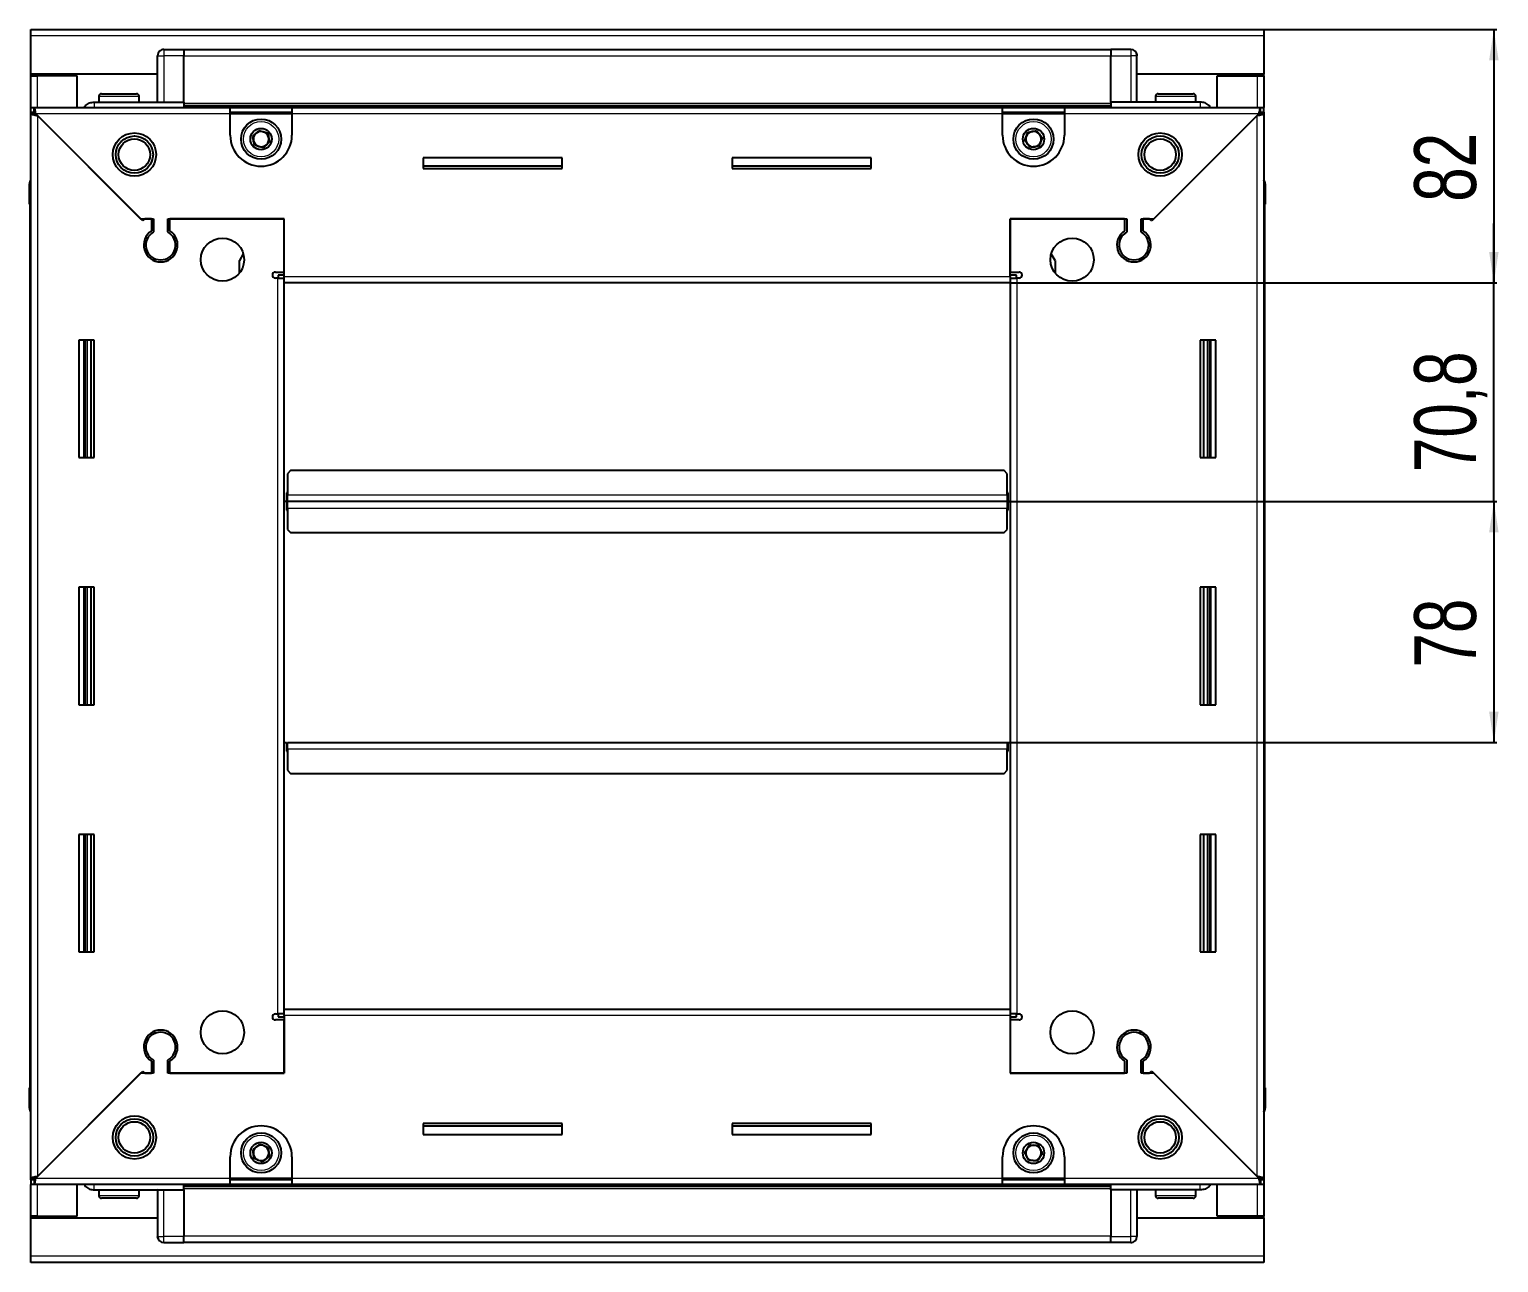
# Model space of a CAD drawing. Header units: millimetres. Extents: x 1021 to 3234, y -189 to 1494.
# Drawn here: x 2758.4 to 3233.9, y 943.2 to 1342.2 of the extents above; entities that cross this region are included whole.
import ezdxf

# ---------------------------------------------------------------- set-up
doc = ezdxf.new("R2010")
doc.units = ezdxf.units.MM
doc.layers.add('FORMAT', color=7, linetype='Continuous')
doc.styles.add('SLDTEXTSTYLE0', font='TXT', dxfattribs={"width": 0.75})
doc.dimstyles.new('SLDDIMSTYLE0', dxfattribs={"dimtxt": 20, "dimasz": 10, "dimexe": 0, "dimexo": 0.0625, "dimgap": 5, "dimtad": 2, "dimdec": 1, "dimrnd": 1e-09, "dimzin": 12, "dimdsep": 46, "dimtxsty": 'SLDTEXTSTYLE0', "dimsah": 1, "dimcen": 0.09, "dimadec": 0, "dimazin": 3, "dimtfac": 1, "dimtofl": 0, "dimtmove": 0, "dimatfit": 3, "dimfxl": 0, "dimfrac": 2, "dimtolj": 1, "dimtzin": 12, "dimarcsym": 0})
doc.dimstyles.new('SLDDIMSTYLE1', dxfattribs={"dimtxt": 20, "dimasz": 10, "dimexe": 0, "dimexo": 0.0625, "dimgap": 5, "dimtad": 2, "dimdec": 1, "dimrnd": 1e-09, "dimzin": 12, "dimdsep": 46, "dimtxsty": 'SLDTEXTSTYLE0', "dimsah": 1, "dimcen": 0.09, "dimadec": 0, "dimazin": 3, "dimtfac": 1, "dimtmove": 0, "dimatfit": 0, "dimfxl": 0, "dimfrac": 2, "dimtolj": 1, "dimtzin": 12, "dimarcsym": 0})

# ---------------------------------------------------------------- blocks, each defined once
blk = doc.blocks.new('_D_5')
at = {"layer": 'FORMAT'}
for p, q in [((3157.87, 1342.16), (3233.37, 1342.16)), ((3232.37, 1342.16), (3232.37, 1260.16)), ((3075.87, 1260.16), (3233.37, 1260.16))]:
    blk.add_line(p, q, dxfattribs=at)
for points in [[(3232.37, 1342.16), (3230.83, 1332.16), (3233.9, 1332.16)], [(3232.37, 1260.16), (3233.9, 1270.16), (3230.83, 1270.16)]]:
    blk.add_solid(points, dxfattribs=at)
at = {"layer": 'FORMAT', "insert": (3206.58, 1286.39), "char_height": 20, "attachment_point": 1, "rotation": 90, "style": 'SLDTEXTSTYLE0'}
blk.add_mtext('82', dxfattribs=at)
blk = doc.blocks.new('_D_6')
at = {"layer": 'FORMAT'}
for p, q in [((3232.37, 1260.16), (3232.37, 1279.39)), ((3075.87, 1260.16), (3233.37, 1260.16)), ((3232.37, 1189.41), (3232.37, 1260.16)), ((3074.87, 1189.41), (3233.37, 1189.41)), ((3232.37, 1189.41), (3232.37, 1170.18))]:
    blk.add_line(p, q, dxfattribs=at)
for points in [[(3232.37, 1260.16), (3233.9, 1270.16), (3230.83, 1270.16)], [(3232.37, 1189.41), (3230.83, 1179.41), (3233.9, 1179.41)]]:
    blk.add_solid(points, dxfattribs=at)
at = {"layer": 'FORMAT', "insert": (3206.58, 1198.93), "char_height": 20, "attachment_point": 1, "rotation": 90, "style": 'SLDTEXTSTYLE0'}
blk.add_mtext('70,8', dxfattribs=at)
blk = doc.blocks.new('_D_7')
at = {"layer": 'FORMAT'}
for p, q in [((3074.87, 1189.41), (3233.37, 1189.41)), ((3232.37, 1189.41), (3232.37, 1111.46)), ((3074.87, 1111.46), (3233.37, 1111.46))]:
    blk.add_line(p, q, dxfattribs=at)
for points in [[(3232.37, 1189.41), (3230.83, 1179.41), (3233.9, 1179.41)], [(3232.37, 1111.46), (3233.9, 1121.46), (3230.83, 1121.46)]]:
    blk.add_solid(points, dxfattribs=at)
at = {"layer": 'FORMAT', "insert": (3206.58, 1135.66), "char_height": 20, "attachment_point": 1, "rotation": 90, "style": 'SLDTEXTSTYLE0'}
blk.add_mtext('78', dxfattribs=at)

msp = doc.modelspace()

# ---------------------------------------------------------------- linework, layer by layer
at = {"color": 7, "linetype": 'Continuous', "lineweight": 25}
for p, q in [((2758.86, 1342.16), (3157.86, 1342.16)), ((2758.86, 1340.06), (2758.86, 1342.16)), ((3157.86, 1342.16), (3157.86, 1340.06)), ((2758.86, 1327.66), (2758.86, 1340.06)), ((3157.86, 1340.06), (3157.86, 1327.66)), ((2799.86, 1318.66), (2799.86, 1333.66)), ((2800.54, 1335.16), (2800.54, 1335.16)), ((2801.86, 1335.66), (2808.36, 1335.66)), ((2801.86, 1335.66), (2808.36, 1335.66)), ((2808.36, 1335.66), (2808.36, 1335.66)), ((2808.36, 1335.66), (2808.36, 1335.66)), ((2808.36, 1335.66), (2808.36, 1333.66)), ((3108.36, 1335.51), (2808.36, 1335.51)), ((2808.36, 1318.66), (2808.36, 1333.66)), ((3108.36, 1335.66), (3108.36, 1335.66)), ((3114.86, 1335.66), (3108.36, 1335.66)), ((3114.86, 1335.66), (3108.36, 1335.66)), ((3108.36, 1335.66), (3108.36, 1333.66)), ((3108.36, 1318.66), (3108.36, 1333.66)), ((3116.86, 1333.66), (3116.86, 1333.66)), ((3116.86, 1318.66), (3116.86, 1333.66)), ((2799.86, 1327.66), (2758.86, 1327.66)), ((2758.86, 1327.16), (2758.86, 1327.66)), ((2758.86, 1316.91), (2758.86, 1327.16)), ((2758.86, 1327.16), (2760.96, 1327.16)), ((2760.36, 1327.16), (2760.36, 1327.66)), ((2773.86, 1327.16), (2760.96, 1327.16)), ((2773.86, 1316.91), (2773.86, 1327.16)), ((3157.86, 1327.66), (3116.86, 1327.66)), ((3142.86, 1316.91), (3142.86, 1327.16)), ((3142.86, 1327.16), (3155.76, 1327.16)), ((3155.76, 1327.16), (3157.86, 1327.16)), ((3156.36, 1327.16), (3156.36, 1327.66)), ((3157.86, 1327.16), (3157.86, 1327.66)), ((3157.86, 1327.16), (3157.86, 1316.91)), ((2779.36, 1318.66), (2808.36, 1318.66)), ((2780.86, 1320.56), (2780.86, 1318.66)), ((2781.66, 1321.36), (2793.06, 1321.36)), ((2793.86, 1318.66), (2793.86, 1320.56)), ((2808.36, 1318.66), (2808.36, 1318.16)), ((2808.36, 1317.51), (3108.36, 1317.51)), ((3137.36, 1318.66), (3108.36, 1318.66)), ((3108.36, 1318.66), (3108.36, 1318.16)), ((3122.86, 1320.56), (3122.86, 1318.66)), ((3123.66, 1321.36), (3135.06, 1321.36)), ((3135.86, 1318.66), (3135.86, 1320.56)), ((2758.86, 1315.41), (2758.86, 1316.91)), ((2758.86, 1316.91), (2759.86, 1316.91)), ((2758.86, 1314.91), (2758.86, 1315.41)), ((2758.86, 1315.41), (2759.86, 1315.41)), ((2758.86, 970.41), (2758.86, 1314.91)), ((2760.36, 1314.91), (2758.86, 1314.91)), ((2759.86, 1316.91), (2823.36, 1316.91)), ((2759.86, 1315.41), (2759.86, 1316.91)), ((2760.46, 1314.81), (2794.36, 1280.91)), ((2795.06, 1280.21), (2760.96, 1314.31)), ((2823.36, 1314.81), (2823.36, 1316.91)), ((2823.36, 1316.91), (2843.36, 1316.91)), ((2823.36, 1315.41), (2843.36, 1315.41)), ((2823.36, 1307.91), (2823.36, 1314.81)), ((2843.36, 1316.91), (2843.36, 1314.81)), ((2843.36, 1316.91), (3073.36, 1316.91)), ((2843.36, 1314.81), (2843.36, 1307.91)), ((3073.36, 1314.81), (3073.36, 1316.91)), ((3073.36, 1316.91), (3093.36, 1316.91)), ((3073.36, 1315.41), (3093.36, 1315.41)), ((3073.36, 1307.91), (3073.36, 1314.81)), ((3093.36, 1316.91), (3093.36, 1314.81)), ((3093.36, 1316.91), (3156.86, 1316.91)), ((3093.36, 1314.81), (3093.36, 1307.91)), ((3155.76, 1314.31), (3121.66, 1280.21)), ((3122.36, 1280.91), (3156.26, 1314.81)), ((3156.36, 1314.91), (3157.86, 1314.91)), ((3156.86, 1315.41), (3156.86, 1316.91)), ((3156.86, 1316.91), (3157.86, 1316.91)), ((3156.86, 1315.41), (3157.86, 1315.41)), ((3157.86, 1315.41), (3157.86, 1316.91)), ((3157.86, 1315.41), (3157.86, 1314.91)), ((3157.86, 1314.91), (3157.86, 970.41)), ((2930.86, 1300.66), (2885.86, 1300.66)), ((2885.86, 1300.66), (2885.86, 1297.16)), ((2930.86, 1297.16), (2930.86, 1300.66)), ((3030.86, 1300.66), (2985.86, 1300.66)), ((2985.86, 1300.66), (2985.86, 1297.16)), ((3030.86, 1297.16), (3030.86, 1300.66)), ((2930.86, 1297.91), (2885.86, 1297.91)), ((2885.86, 1297.16), (2930.86, 1297.16)), ((3030.86, 1297.91), (2985.86, 1297.91)), ((2985.86, 1297.16), (3030.86, 1297.16)), ((3157.87, 1293.49), (3157.87, 1293.49)), ((2758.36, 1292.16), (2758.36, 1285.66)), ((2758.36, 1285.66), (2758.36, 1292.16)), ((3158.36, 1285.66), (3158.36, 1292.16)), ((3158.37, 1292.16), (3158.37, 1285.66)), ((2758.36, 1285.66), (2758.36, 1285.66)), ((2758.86, 1285.66), (2758.36, 1285.66)), ((2758.51, 1285.66), (2758.51, 999.66)), ((3157.87, 1285.66), (3158.36, 1285.66)), ((3158.21, 999.66), (3158.21, 1285.66)), ((3158.36, 1285.66), (3158.36, 1285.66)), ((3158.37, 1285.66), (3158.36, 1285.66)), ((2794.36, 1280.91), (2798.56, 1280.91)), ((2795.76, 1280.91), (2795.06, 1280.21)), ((2797.86, 1280.91), (2795.76, 1280.91)), ((2797.86, 1280.91), (2797.86, 1277.02)), ((2798.56, 1280.91), (2798.56, 1276.63)), ((2803.16, 1280.91), (2840.86, 1280.91)), ((2803.16, 1276.63), (2803.16, 1280.91)), ((2803.86, 1277.02), (2803.86, 1280.91)), ((2840.86, 1280.91), (2803.86, 1280.91)), ((2840.86, 1262.26), (2840.86, 1280.91)), ((2840.86, 1263.66), (2840.86, 1280.91)), ((3075.86, 1280.91), (3113.56, 1280.91)), ((3075.86, 1262.26), (3075.86, 1280.91)), ((3075.86, 1280.91), (3075.86, 1263.66)), ((3112.86, 1280.91), (3075.86, 1280.91)), ((3112.86, 1280.91), (3112.86, 1277.02)), ((3113.56, 1280.91), (3113.56, 1276.63)), ((3118.16, 1280.91), (3122.36, 1280.91)), ((3118.16, 1276.63), (3118.16, 1280.91)), ((3120.96, 1280.91), (3118.86, 1280.91)), ((3118.86, 1277.02), (3118.86, 1280.91)), ((3121.66, 1280.21), (3120.96, 1280.91)), ((2798.86, 1268.05), (2798.86, 1267.29)), ((2827.6, 1269.56), (2826.36, 1267.41)), ((2826.36, 1263.33), (2826.36, 1267.41)), ((3090.36, 1267.41), (3089.13, 1269.56)), ((3090.36, 1267.41), (3090.36, 1263.33)), ((3117.86, 1268.05), (3117.86, 1267.29)), ((2838.01, 1263.66), (2840.86, 1263.66)), ((2838.76, 1261.66), (2838.01, 1261.66)), ((2838.76, 1261.66), (2840.86, 1261.66)), ((2840.86, 1262.66), (2838.86, 1262.66)), ((2838.86, 1262.66), (2838.86, 1261.66)), ((2840.86, 1260.16), (2840.86, 1262.26)), ((3075.86, 1263.66), (3078.71, 1263.66)), ((3077.86, 1262.66), (3075.86, 1262.66)), ((3075.86, 1262.26), (3075.86, 1260.16)), ((3075.86, 1261.66), (3077.96, 1261.66)), ((3077.86, 1261.66), (3077.86, 1262.66)), ((3078.71, 1261.66), (3077.96, 1261.66)), ((3075.86, 1260.16), (2840.86, 1260.16)), ((2840.86, 1025.16), (2840.86, 1260.16)), ((3075.86, 1260.16), (3075.86, 1025.16)), ((2779.36, 1241.66), (2774.36, 1241.66)), ((2774.36, 1241.66), (2774.36, 1203.66)), ((2776.51, 1203.66), (2776.51, 1241.66)), ((2778.31, 1203.66), (2778.31, 1241.66)), ((2778.34, 1203.66), (2778.34, 1241.66)), ((2779.36, 1203.66), (2779.36, 1241.66)), ((3137.36, 1241.66), (3137.36, 1203.66)), ((3142.36, 1241.66), (3137.36, 1241.66)), ((3138.39, 1241.66), (3138.39, 1203.66)), ((3138.42, 1241.66), (3138.42, 1203.66)), ((3140.21, 1241.66), (3140.21, 1203.66)), ((3142.36, 1203.66), (3142.36, 1241.66)), ((2774.36, 1203.66), (2779.36, 1203.66)), ((3137.36, 1203.66), (3142.36, 1203.66)), ((2842.86, 1199.41), (2841.86, 1198.41)), ((2841.86, 1198.41), (2841.86, 1191.51)), ((3073.86, 1199.41), (2842.86, 1199.41)), ((3074.86, 1198.41), (3073.86, 1199.41)), ((3074.86, 1191.51), (3074.86, 1198.41)), ((2841.61, 1189.41), (2840.86, 1189.41)), ((2841.86, 1192.26), (2841.61, 1192.26)), ((2841.61, 1192.26), (2841.61, 1189.41)), ((2841.61, 1189.41), (2841.61, 1186.56)), ((2841.86, 1189.41), (2841.86, 1191.51)), ((2841.86, 1187.31), (2841.86, 1189.41)), ((3074.86, 1189.41), (2841.86, 1189.41)), ((3075.11, 1192.26), (3074.86, 1192.26)), ((3074.86, 1191.51), (3074.86, 1189.41)), ((3074.86, 1189.41), (3074.86, 1187.31)), ((3075.11, 1189.41), (3075.11, 1192.26)), ((3075.11, 1186.56), (3075.11, 1189.41)), ((3075.86, 1189.41), (3075.11, 1189.41)), ((2841.61, 1186.56), (2841.86, 1186.56)), ((2841.86, 1187.31), (2841.86, 1180.41)), ((3074.86, 1180.41), (3074.86, 1187.31)), ((3074.86, 1186.56), (3075.11, 1186.56)), ((2841.86, 1180.41), (2842.86, 1179.41)), ((2842.86, 1179.41), (3073.86, 1179.41)), ((3073.86, 1179.41), (3074.86, 1180.41)), ((2779.36, 1161.66), (2774.36, 1161.66)), ((2774.36, 1161.66), (2774.36, 1123.66)), ((2776.51, 1123.66), (2776.51, 1161.66)), ((2778.31, 1123.66), (2778.31, 1161.66)), ((2778.34, 1123.66), (2778.34, 1161.66)), ((2779.36, 1123.66), (2779.36, 1161.66)), ((3137.36, 1161.66), (3137.36, 1123.66)), ((3142.36, 1161.66), (3137.36, 1161.66)), ((3138.39, 1161.66), (3138.39, 1123.66)), ((3138.42, 1161.66), (3138.42, 1123.66)), ((3140.21, 1161.66), (3140.21, 1123.66)), ((3142.36, 1123.66), (3142.36, 1161.66)), ((2774.36, 1123.66), (2779.36, 1123.66)), ((3137.36, 1123.66), (3142.36, 1123.66)), ((2840.86, 1111.46), (2841.61, 1111.46)), ((2841.61, 1111.46), (2841.61, 1108.61)), ((2841.61, 1108.61), (2841.86, 1108.61)), ((2841.86, 1109.36), (2841.86, 1111.46)), ((2841.86, 1111.46), (3074.86, 1111.46)), ((2841.86, 1109.36), (2841.86, 1102.46)), ((3074.86, 1111.46), (3074.86, 1109.36)), ((3074.86, 1102.46), (3074.86, 1109.36)), ((3074.86, 1108.61), (3075.11, 1108.61)), ((3075.11, 1108.61), (3075.11, 1111.46)), ((3075.11, 1111.46), (3075.86, 1111.46)), ((2841.86, 1102.46), (2842.86, 1101.46)), ((2842.86, 1101.46), (3073.86, 1101.46)), ((3073.86, 1101.46), (3074.86, 1102.46)), ((2779.36, 1081.66), (2774.36, 1081.66)), ((2774.36, 1081.66), (2774.36, 1043.66)), ((2776.51, 1043.66), (2776.51, 1081.66)), ((2778.31, 1043.66), (2778.31, 1081.66)), ((2778.34, 1043.66), (2778.34, 1081.66)), ((2779.36, 1043.66), (2779.36, 1081.66)), ((3137.36, 1081.66), (3137.36, 1043.66)), ((3142.36, 1081.66), (3137.36, 1081.66)), ((3138.39, 1081.66), (3138.39, 1043.66)), ((3138.42, 1081.66), (3138.42, 1043.66)), ((3140.21, 1081.66), (3140.21, 1043.66)), ((3142.36, 1043.66), (3142.36, 1081.66)), ((2774.36, 1043.66), (2779.36, 1043.66)), ((3137.36, 1043.66), (3142.36, 1043.66)), ((2838.01, 1023.66), (2838.76, 1023.66)), ((2840.86, 1023.66), (2838.76, 1023.66)), ((2838.86, 1023.66), (2838.86, 1022.66)), ((2838.86, 1022.66), (2840.86, 1022.66)), ((2840.86, 1023.06), (2840.86, 1025.16)), ((2840.86, 1025.16), (3075.86, 1025.16)), ((2840.86, 1023.06), (2840.86, 1004.41)), ((3075.86, 1025.16), (3075.86, 1023.06)), ((3077.96, 1023.66), (3075.86, 1023.66)), ((3075.86, 1023.06), (3075.86, 1004.41)), ((3075.86, 1022.66), (3077.86, 1022.66)), ((3077.86, 1022.66), (3077.86, 1023.66)), ((3077.96, 1023.66), (3078.71, 1023.66)), ((2798.86, 1018.04), (2798.86, 1017.28)), ((2840.86, 1021.66), (2838.01, 1021.66)), ((2840.86, 1004.41), (2840.86, 1021.66)), ((3075.86, 1021.66), (3075.86, 1004.41)), ((3078.71, 1021.66), (3075.86, 1021.66)), ((3117.86, 1018.04), (3117.86, 1017.28)), ((2797.86, 1008.3), (2797.86, 1004.41)), ((2798.56, 1008.7), (2798.56, 1004.41)), ((2803.16, 1004.41), (2803.16, 1008.7)), ((2803.86, 1004.41), (2803.86, 1008.3)), ((3112.86, 1008.3), (3112.86, 1004.41)), ((3113.56, 1008.7), (3113.56, 1004.41)), ((3118.16, 1004.41), (3118.16, 1008.7)), ((3118.86, 1004.41), (3118.86, 1008.3)), ((2794.36, 1004.41), (2760.46, 970.51)), ((2760.96, 971.01), (2795.06, 1005.11)), ((2798.56, 1004.41), (2794.36, 1004.41)), ((2795.06, 1005.11), (2795.76, 1004.41)), ((2795.76, 1004.41), (2797.86, 1004.41)), ((2840.86, 1004.41), (2803.16, 1004.41)), ((2803.86, 1004.41), (2840.86, 1004.41)), ((3113.56, 1004.41), (3075.86, 1004.41)), ((3075.86, 1004.41), (3112.86, 1004.41)), ((3122.36, 1004.41), (3118.16, 1004.41)), ((3118.86, 1004.41), (3120.96, 1004.41)), ((3120.96, 1004.41), (3121.66, 1005.11)), ((3121.66, 1005.11), (3155.76, 971.01)), ((3156.26, 970.51), (3122.36, 1004.41)), ((2758.36, 999.66), (2758.36, 999.66)), ((2758.36, 993.16), (2758.36, 999.66)), ((2758.36, 999.66), (2758.36, 999.66)), ((2758.36, 999.66), (2758.36, 993.16)), ((2758.86, 999.66), (2758.36, 999.66)), ((3157.86, 999.66), (3158.36, 999.66)), ((3158.37, 999.66), (3158.36, 999.66)), ((3158.36, 999.66), (3158.36, 993.16)), ((3158.37, 993.16), (3158.37, 999.66)), ((2758.86, 991.84), (2758.86, 991.84)), ((2930.86, 988.16), (2885.86, 988.16)), ((2885.86, 988.16), (2885.86, 984.66)), ((2885.86, 987.41), (2930.86, 987.41)), ((2885.86, 984.66), (2930.86, 984.66)), ((2930.86, 984.66), (2930.86, 988.16)), ((3030.86, 988.16), (2985.86, 988.16)), ((2985.86, 988.16), (2985.86, 984.66)), ((2985.86, 987.41), (3030.86, 987.41)), ((2985.86, 984.66), (3030.86, 984.66)), ((3030.86, 984.66), (3030.86, 988.16)), ((2823.36, 970.51), (2823.36, 977.41)), ((2843.36, 977.41), (2843.36, 970.51)), ((3073.36, 970.51), (3073.36, 977.41)), ((3093.36, 977.41), (3093.36, 970.51)), ((2758.86, 969.91), (2758.86, 970.41)), ((2760.36, 970.41), (2758.86, 970.41)), ((2823.36, 968.41), (2823.36, 970.51)), ((2843.36, 970.51), (2843.36, 968.41)), ((3073.36, 968.41), (3073.36, 970.51)), ((3093.36, 970.51), (3093.36, 968.41)), ((3156.36, 970.41), (3157.86, 970.41)), ((3157.86, 970.41), (3157.86, 969.91)), ((2758.86, 969.91), (2758.86, 968.41)), ((2759.86, 969.91), (2758.86, 969.91)), ((2758.86, 958.16), (2758.86, 968.41)), ((2759.86, 968.41), (2758.86, 968.41)), ((2759.86, 969.91), (2759.86, 968.41)), ((2823.36, 968.41), (2759.86, 968.41)), ((2773.86, 958.16), (2773.86, 968.41)), ((2779.36, 966.66), (2808.36, 966.66)), ((2780.86, 966.66), (2780.86, 964.76)), ((2793.86, 964.76), (2793.86, 966.66)), ((2799.86, 966.66), (2799.86, 951.66)), ((3108.36, 967.81), (2808.36, 967.81)), ((2808.36, 966.66), (2808.36, 967.16)), ((2808.36, 966.66), (2808.36, 951.66)), ((2843.36, 969.91), (2823.36, 969.91)), ((2843.36, 968.41), (2823.36, 968.41)), ((3073.36, 968.41), (2843.36, 968.41)), ((3093.36, 969.91), (3073.36, 969.91)), ((3093.36, 968.41), (3073.36, 968.41)), ((3156.86, 968.41), (3093.36, 968.41)), ((3108.36, 966.66), (3108.36, 967.16)), ((3137.36, 966.66), (3108.36, 966.66)), ((3108.36, 966.66), (3108.36, 951.66)), ((3116.86, 966.66), (3116.86, 951.66)), ((3122.86, 966.66), (3122.86, 964.76)), ((3135.86, 964.76), (3135.86, 966.66)), ((3142.86, 958.16), (3142.86, 968.41)), ((3156.86, 969.91), (3156.86, 968.41)), ((3157.86, 969.91), (3156.86, 969.91)), ((3157.86, 968.41), (3156.86, 968.41)), ((3157.86, 969.91), (3157.86, 968.41)), ((3157.86, 968.41), (3157.86, 958.16)), ((2785.44, 963.96), (2781.66, 963.96)), ((2793.06, 963.96), (2785.44, 963.96)), ((3130.66, 963.96), (3123.66, 963.96)), ((3135.06, 963.96), (3130.66, 963.96)), ((2760.96, 958.16), (2758.86, 958.16)), ((2758.86, 957.66), (2758.86, 958.16)), ((2758.86, 945.26), (2758.86, 957.66)), ((2758.86, 957.66), (2799.86, 957.66)), ((2760.36, 957.66), (2760.36, 958.16)), ((2760.96, 958.16), (2773.86, 958.16)), ((3116.86, 957.66), (3157.86, 957.66)), ((3155.76, 958.16), (3142.86, 958.16)), ((3157.86, 958.16), (3155.76, 958.16)), ((3156.36, 957.66), (3156.36, 958.16)), ((3157.86, 957.66), (3157.86, 958.16)), ((3157.86, 957.66), (3157.86, 945.26)), ((2799.86, 951.66), (2799.86, 951.66)), ((2808.36, 949.66), (2808.36, 951.66)), ((3108.36, 949.66), (3108.36, 951.66)), ((2801.86, 949.66), (2808.36, 949.66)), ((2801.86, 949.66), (2808.36, 949.66)), ((2808.36, 949.81), (3108.36, 949.81)), ((2808.36, 949.66), (2808.36, 949.66)), ((3108.36, 949.66), (3108.37, 949.66)), ((3114.86, 949.66), (3108.36, 949.66)), ((3108.36, 949.66), (3108.36, 949.66)), ((3114.86, 949.66), (3108.36, 949.66)), ((3116.19, 950.16), (3116.19, 950.16)), ((2758.86, 943.16), (2758.86, 945.26)), ((3157.86, 943.16), (2758.86, 943.16)), ((3157.86, 945.26), (3157.86, 943.16))]:
    msp.add_line(p, q, dxfattribs=at)
at = {"color": 8, "linetype": 'Continuous', "lineweight": 18}
for p, q in [((3157.86, 1340.06), (2758.86, 1340.06)), ((2799.86, 1333.66), (2801.86, 1333.66)), ((2801.86, 1335.66), (2801.86, 1333.66)), ((2801.86, 1333.66), (2801.86, 1318.66)), ((2808.36, 1333.66), (2801.86, 1333.66)), ((3108.36, 1333.51), (2808.36, 1333.51)), ((3108.36, 1333.66), (3114.86, 1333.66)), ((3114.86, 1335.66), (3114.86, 1333.66)), ((3114.86, 1333.66), (3114.86, 1318.66)), ((3116.86, 1333.66), (3114.86, 1333.66)), ((2760.96, 1327.16), (2760.96, 1327.66)), ((2760.96, 1316.91), (2760.96, 1327.16)), ((3155.76, 1327.66), (3155.76, 1327.16)), ((3155.76, 1327.16), (3155.76, 1316.91)), ((2780.86, 1320.56), (2793.86, 1320.56)), ((3108.36, 1318.16), (2808.36, 1318.16)), ((3122.86, 1320.56), (3135.86, 1320.56)), ((2823.36, 1314.81), (2760.46, 1314.81)), ((2760.96, 1314.31), (2760.96, 971.01)), ((3108.36, 1316.93), (2808.36, 1316.93)), ((2823.36, 1314.81), (2843.36, 1314.81)), ((3073.36, 1314.81), (2843.36, 1314.81)), ((3073.36, 1314.81), (3093.36, 1314.81)), ((3156.26, 1314.81), (3093.36, 1314.81)), ((3155.76, 971.01), (3155.76, 1314.31)), ((2758.86, 1292.16), (2758.36, 1292.16)), ((3157.86, 1292.16), (3158.36, 1292.16)), ((2838.76, 1023.66), (2838.76, 1261.66)), ((2840.86, 1262.26), (3075.86, 1262.26)), ((3077.96, 1261.66), (3077.96, 1023.66)), ((2775.86, 1241.66), (2775.86, 1203.66)), ((2777.1, 1241.66), (2777.1, 1203.66)), ((3139.63, 1203.66), (3139.63, 1241.66)), ((3140.86, 1203.66), (3140.86, 1241.66)), ((3074.86, 1191.51), (2841.86, 1191.51)), ((2841.86, 1187.31), (3074.86, 1187.31)), ((2775.86, 1161.66), (2775.86, 1123.66)), ((2777.1, 1161.66), (2777.1, 1123.66)), ((3139.63, 1123.66), (3139.63, 1161.66)), ((3140.86, 1123.66), (3140.86, 1161.66)), ((2841.86, 1109.36), (3074.86, 1109.36)), ((2775.86, 1081.66), (2775.86, 1043.66)), ((2777.1, 1081.66), (2777.1, 1043.66)), ((3139.63, 1043.66), (3139.63, 1081.66)), ((3140.86, 1043.66), (3140.86, 1081.66)), ((3075.86, 1023.06), (2840.86, 1023.06)), ((2758.86, 993.16), (2758.36, 993.16)), ((3157.86, 993.16), (3158.36, 993.16)), ((2760.46, 970.51), (2823.36, 970.51)), ((2843.36, 970.51), (2823.36, 970.51)), ((2843.36, 970.51), (3073.36, 970.51)), ((3093.36, 970.51), (3073.36, 970.51)), ((3093.36, 970.51), (3156.26, 970.51)), ((2760.96, 958.16), (2760.96, 968.41)), ((2801.86, 951.66), (2801.86, 966.66)), ((2808.36, 968.4), (3108.36, 968.4)), ((2808.36, 967.16), (3108.36, 967.16)), ((3114.86, 951.66), (3114.86, 966.66)), ((3155.76, 968.41), (3155.76, 958.16)), ((2785.17, 964.76), (2780.86, 964.76)), ((2793.86, 964.76), (2785.17, 964.76)), ((3130.84, 964.76), (3122.86, 964.76)), ((3135.86, 964.76), (3130.84, 964.76)), ((2760.96, 957.66), (2760.96, 958.16)), ((3155.76, 958.16), (3155.76, 957.66)), ((2799.86, 951.66), (2801.86, 951.66)), ((2808.36, 951.66), (2801.86, 951.66)), ((2801.86, 949.66), (2801.86, 951.66)), ((2808.36, 951.81), (3108.36, 951.81)), ((3108.36, 951.66), (3114.86, 951.66)), ((3116.86, 951.66), (3114.86, 951.66)), ((3114.86, 949.66), (3114.86, 951.66)), ((3157.86, 945.26), (2758.86, 945.26))]:
    msp.add_line(p, q, dxfattribs=at)
at = {"color": 7, "linetype": 'Continuous', "lineweight": 25, "flags": 128}
for points in [[(3116.72, 1334.42), (3116.83, 1334.05), (3116.86, 1333.66)], [(2800.01, 950.91), (2799.9, 951.27), (2799.86, 951.66)]]:
    msp.add_lwpolyline(points, dxfattribs=at)
at = {"color": 7, "linetype": 'Continuous', "lineweight": 25}
for centre, radius in [((2833.36, 1306.66), 6.5), ((3083.36, 1306.66), 6.5), ((2792.36, 1301.66), 7), ((2833.36, 1306.66), 3.46), ((3083.36, 1306.66), 3.46), ((3124.36, 1301.66), 7), ((2792.36, 1301.66), 6.02), ((2792.36, 1301.66), 5.1), ((3124.36, 1301.66), 6.03), ((3124.36, 1301.66), 5.1), ((2820.86, 1267.66), 7), ((3095.86, 1267.66), 7), ((2820.86, 1017.66), 7), ((3095.86, 1017.66), 7), ((2792.36, 983.66), 7), ((2792.36, 983.66), 6.03), ((3124.36, 983.66), 7), ((3124.36, 983.66), 6.02), ((2792.36, 983.66), 5.1), ((2833.36, 978.66), 6.5), ((3083.36, 978.66), 6.5), ((3124.36, 983.66), 5.1), ((2833.36, 978.66), 3.46), ((3083.36, 978.66), 3.46)]:
    msp.add_circle(centre, radius, dxfattribs=at)
at = {"color": 8, "linetype": 'Continuous', "lineweight": 18}
for centre in [(2833.36, 1306.66), (3083.36, 1306.66), (2833.36, 978.66), (3083.36, 978.66)]:
    msp.add_circle(centre, 5.7, dxfattribs=at)
at = {"color": 7, "linetype": 'Continuous', "lineweight": 25}
for centre, radius, start, end in [((2801.86, 1333.66), 2, 90, 180), ((2801.86, 1333.66), 2, 123.942, 131.4096), ((2801.86, 1333.66), 2, 90, 108.58), ((3114.86, 1333.66), 2, 0, 90), ((2781.66, 1320.56), 0.8, 90, 180), ((2793.06, 1320.56), 0.8, 0, 90), ((2799.66, 1318.86), 0.2, 270, 0), ((3117.06, 1318.86), 0.2, 180, 270), ((3123.66, 1320.56), 0.8, 90, 180), ((3135.06, 1320.56), 0.8, 0, 90), ((2833.36, 1307.91), 10, 180, 270), ((2833.36, 1306.66), 2.5, 134.0156, 194.0156), ((2833.36, 1306.66), 2.5, 74.0156, 134.0156), ((2833.36, 1307.91), 10, 270, 0), ((2833.36, 1306.66), 2.5, 14.0156, 74.0156), ((3083.36, 1307.91), 10, 180, 270), ((3083.36, 1306.66), 2.5, 100.1116, 160.1116), ((3083.36, 1306.66), 2.5, 40.1116, 100.1116), ((3083.36, 1307.91), 10, 270, 0), ((3083.36, 1306.66), 2.5, 340.1116, 40.1116), ((2833.36, 1306.66), 2.5, 194.0156, 254.0156), ((2833.36, 1306.66), 2.5, 254.0156, 314.0156), ((2833.36, 1306.66), 2.5, 314.0156, 14.0156), ((3083.36, 1306.66), 2.5, 160.1116, 220.1116), ((3083.36, 1306.66), 2.5, 220.1116, 280.1116), ((3083.36, 1306.66), 2.5, 280.1116, 340.1116), ((2760.36, 1292.16), 2, 138.5749, 180), ((2760.36, 1292.16), 2, 138.5904, 180), ((3156.36, 1292.16), 2, 0, 41.3942), ((2800.86, 1272.41), 5.5, 123.0557, 56.9443), ((2800.86, 1272.41), 4.8, 118.631, 61.369), ((3115.86, 1272.41), 5.5, 123.0557, 56.9443), ((3115.86, 1272.41), 4.8, 118.631, 61.369), ((2838.01, 1262.66), 1, 90, 270), ((3078.71, 1262.66), 1, 270, 90), ((2838.01, 1022.66), 1, 90, 270), ((3078.71, 1022.66), 1, 270, 90), ((2800.86, 1012.91), 5.5, 303.0557, 236.9443), ((2800.86, 1012.91), 4.8, 298.631, 241.369), ((3115.86, 1012.91), 5.5, 303.0557, 236.9443), ((3115.86, 1012.91), 4.8, 298.631, 241.369), ((2760.36, 993.16), 2, 180, 221.3942), ((3156.37, 993.16), 2, 318.5749, 360), ((3156.36, 993.16), 2, 318.5904, 0), ((2833.36, 977.41), 10, 90, 180), ((2833.36, 977.41), 10, 0, 90), ((3083.36, 977.41), 10, 90, 180), ((3083.36, 977.41), 10, 0, 90), ((2833.36, 978.66), 2.5, 127.474, 187.474), ((2833.36, 978.66), 2.5, 67.474, 127.474), ((2833.36, 978.66), 2.5, 7.474, 67.474), ((3083.36, 978.66), 2.5, 147.0424, 207.0424), ((3083.36, 978.66), 2.5, 87.0424, 147.0424), ((3083.36, 978.66), 2.5, 27.0424, 87.0424), ((3083.36, 978.66), 2.5, 327.0424, 27.0424), ((2833.36, 978.66), 2.5, 187.474, 247.474), ((2833.36, 978.66), 2.5, 247.474, 307.474), ((2833.36, 978.66), 2.5, 307.474, 7.474), ((3083.36, 978.66), 2.5, 207.0424, 267.0424), ((3083.36, 978.66), 2.5, 267.0424, 327.0424), ((2799.66, 966.46), 0.2, 0, 90), ((3117.06, 966.46), 0.2, 90, 180), ((2781.66, 964.76), 0.8, 180, 270), ((2793.06, 964.76), 0.8, 270, 360), ((3123.66, 964.76), 0.8, 180, 270), ((3135.06, 964.76), 0.8, 270, 360), ((2801.86, 951.66), 2, 180, 270), ((3114.86, 951.66), 2, 270, 0), ((3114.86, 951.66), 2, 270, 311.4096)]:
    msp.add_arc(centre, radius, start, end, dxfattribs=at)
for points, knots in [([(2776.15, 1316.91), (2776.27, 1317.11), (2776.66, 1317.76), (2777.81, 1318.47), (2778.85, 1318.6), (2779.36, 1318.66)], [0, 0, 0, 0, 0.1822499, 0.5911249, 1, 1, 1, 1]), ([(2808.36, 1318.66), (2808.36, 1318.63), (2808.36, 1318.55), (2808.36, 1317.93), (2808.36, 1317.35), (2808.36, 1316.96), (2808.36, 1316.93)], [0, 0, 0, 0, 0.324279, 0.648558, 0.972836, 1, 1, 1, 1]), ([(3108.36, 1318.66), (3108.36, 1318.63), (3108.36, 1318.55), (3108.36, 1317.93), (3108.36, 1317.37), (3108.36, 1317), (3108.36, 1316.99)], [0, 0, 0, 0, 0.330266, 0.660532, 0.990799, 1, 1, 1, 1]), ([(3140.58, 1316.91), (3140.46, 1317.11), (3140.07, 1317.76), (3138.92, 1318.47), (3137.88, 1318.6), (3137.36, 1318.66)], [0, 0, 0, 0, 0.18225, 0.591125, 1, 1, 1, 1]), ([(2758.86, 1314.91), (2758.89, 1314.87), (2758.94, 1314.78), (2759.34, 1314.64), (2759.89, 1314.51), (2760.47, 1314.4), (2760.84, 1314.34), (2760.96, 1314.31)], [0, 0, 0, 0, 0.230255, 0.448522, 0.666786, 0.88505, 1, 1, 1, 1]), ([(2760.46, 1314.81), (2760.42, 1315.07), (2760.33, 1315.56), (2760.2, 1316.2), (2760.06, 1316.67), (2759.95, 1316.89), (2759.89, 1316.91), (2759.86, 1316.91)], [0, 0, 0, 0, 0.230255, 0.448522, 0.666786, 0.88505, 1, 1, 1, 1]), ([(3155.76, 1314.31), (3156.02, 1314.36), (3156.51, 1314.45), (3157.15, 1314.58), (3157.62, 1314.71), (3157.84, 1314.82), (3157.86, 1314.89), (3157.86, 1314.91)], [0, 0, 0, 0, 0.2302553, 0.4485219, 0.6667858, 0.8850496, 1, 1, 1, 1]), ([(3156.86, 1316.91), (3156.82, 1316.89), (3156.73, 1316.84), (3156.6, 1316.44), (3156.46, 1315.88), (3156.35, 1315.3), (3156.29, 1314.94), (3156.26, 1314.81)], [0, 0, 0, 0, 0.2302553, 0.4485219, 0.6667858, 0.8850496, 1, 1, 1, 1]), ([(2830.59, 1307.46), (2830.96, 1307.82), (2831.65, 1308.49), (2832.34, 1309.15), (2832.67, 1309.46)], [0, 0, 0, 0, 0.534686, 1, 1, 1, 1]), ([(2832.67, 1309.46), (2833.16, 1309.32), (2834.09, 1309.06), (2835.01, 1308.79), (2835.44, 1308.67)], [0, 0, 0, 0, 0.534686, 1, 1, 1, 1]), ([(2835.44, 1308.67), (2835.47, 1308.55), (2835.62, 1307.97), (2835.86, 1307), (2836.06, 1306.2), (2836.14, 1305.87)], [0, 0, 0, 0, 0.133125, 0.637099, 1, 1, 1, 1]), ([(3080.52, 1306.16), (3080.57, 1306.27), (3080.77, 1306.84), (3081.11, 1307.77), (3081.39, 1308.55), (3081.5, 1308.87)], [0, 0, 0, 0, 0.133125, 0.637099, 1, 1, 1, 1]), ([(3081.5, 1308.87), (3082.01, 1308.96), (3082.96, 1309.13), (3083.91, 1309.3), (3084.35, 1309.38)], [0, 0, 0, 0, 0.534686, 1, 1, 1, 1]), ([(3084.35, 1309.38), (3084.68, 1308.98), (3085.3, 1308.25), (3085.92, 1307.51), (3086.21, 1307.17)], [0, 0, 0, 0, 0.5346859, 1, 1, 1, 1]), ([(2831.29, 1304.66), (2831.21, 1304.99), (2831.01, 1305.79), (2830.76, 1306.76), (2830.62, 1307.34), (2830.59, 1307.46)], [0, 0, 0, 0, 0.362901, 0.866875, 1, 1, 1, 1]), ([(2834.06, 1303.86), (2833.57, 1304.01), (2832.64, 1304.27), (2831.72, 1304.54), (2831.29, 1304.66)], [0, 0, 0, 0, 0.534686, 1, 1, 1, 1]), ([(2836.14, 1305.87), (2835.77, 1305.51), (2835.08, 1304.84), (2834.39, 1304.17), (2834.06, 1303.86)], [0, 0, 0, 0, 0.534686, 1, 1, 1, 1]), ([(3082.38, 1303.95), (3082.05, 1304.34), (3081.43, 1305.08), (3080.81, 1305.82), (3080.52, 1306.16)], [0, 0, 0, 0, 0.534686, 1, 1, 1, 1]), ([(3085.22, 1304.46), (3084.72, 1304.37), (3083.77, 1304.2), (3082.82, 1304.03), (3082.38, 1303.95)], [0, 0, 0, 0, 0.534686, 1, 1, 1, 1]), ([(3086.21, 1307.17), (3086.09, 1306.85), (3085.81, 1306.07), (3085.47, 1305.14), (3085.27, 1304.57), (3085.22, 1304.46)], [0, 0, 0, 0, 0.362901, 0.866875, 1, 1, 1, 1]), ([(2830.7, 979.77), (2830.8, 979.85), (2831.27, 980.21), (2832.06, 980.82), (2832.72, 981.32), (2832.99, 981.53)], [0, 0, 0, 0, 0.133125, 0.637099, 1, 1, 1, 1]), ([(2831.07, 976.91), (2831.01, 977.42), (2830.88, 978.38), (2830.76, 979.33), (2830.7, 979.77)], [0, 0, 0, 0, 0.534686, 1, 1, 1, 1]), ([(2832.99, 981.53), (2833.47, 981.33), (2834.36, 980.96), (2835.24, 980.59), (2835.66, 980.42)], [0, 0, 0, 0, 0.5346859, 1, 1, 1, 1]), ([(2835.66, 980.42), (2835.72, 979.91), (2835.85, 978.95), (2835.97, 978), (2836.03, 977.56)], [0, 0, 0, 0, 0.534686, 1, 1, 1, 1]), ([(3080.48, 978.81), (3080.76, 979.25), (3081.29, 980.06), (3081.81, 980.86), (3082.05, 981.24)], [0, 0, 0, 0, 0.534686, 1, 1, 1, 1]), ([(3082.05, 981.24), (3082.18, 981.23), (3082.77, 981.2), (3083.77, 981.15), (3084.59, 981.1), (3084.94, 981.09)], [0, 0, 0, 0, 0.133125, 0.637099, 1, 1, 1, 1]), ([(3084.94, 981.09), (3085.17, 980.63), (3085.61, 979.77), (3086.04, 978.91), (3086.25, 978.52)], [0, 0, 0, 0, 0.534686, 1, 1, 1, 1]), ([(2833.74, 975.8), (2833.26, 976), (2832.37, 976.37), (2831.49, 976.74), (2831.07, 976.91)], [0, 0, 0, 0, 0.534686, 1, 1, 1, 1]), ([(2836.03, 977.56), (2835.76, 977.35), (2835.1, 976.85), (2834.31, 976.24), (2833.84, 975.88), (2833.74, 975.8)], [0, 0, 0, 0, 0.362901, 0.866875, 1, 1, 1, 1]), ([(3081.79, 976.24), (3081.56, 976.7), (3081.12, 977.56), (3080.68, 978.42), (3080.48, 978.81)], [0, 0, 0, 0, 0.534686, 1, 1, 1, 1]), ([(3084.68, 976.09), (3084.33, 976.11), (3083.51, 976.15), (3082.52, 976.2), (3081.92, 976.24), (3081.79, 976.24)], [0, 0, 0, 0, 0.362901, 0.866875, 1, 1, 1, 1]), ([(3086.25, 978.52), (3085.97, 978.08), (3085.44, 977.27), (3084.92, 976.47), (3084.68, 976.09)], [0, 0, 0, 0, 0.534686, 1, 1, 1, 1]), ([(2760.96, 971.01), (2760.71, 970.97), (2760.22, 970.88), (2759.58, 970.74), (2759.11, 970.61), (2758.89, 970.5), (2758.87, 970.44), (2758.86, 970.41)], [0, 0, 0, 0, 0.230255, 0.448522, 0.666786, 0.88505, 1, 1, 1, 1]), ([(2759.86, 968.41), (2759.91, 968.44), (2760, 968.49), (2760.13, 968.89), (2760.26, 969.44), (2760.38, 970.02), (2760.44, 970.39), (2760.46, 970.51)], [0, 0, 0, 0, 0.2302553, 0.4485219, 0.6667858, 0.8850496, 1, 1, 1, 1]), ([(3157.86, 970.41), (3157.84, 970.46), (3157.79, 970.55), (3157.39, 970.68), (3156.84, 970.81), (3156.26, 970.92), (3155.89, 970.99), (3155.76, 971.01)], [0, 0, 0, 0, 0.230255, 0.448522, 0.666786, 0.88505, 1, 1, 1, 1]), ([(3156.26, 970.51), (3156.31, 970.26), (3156.4, 969.77), (3156.53, 969.13), (3156.66, 968.66), (3156.78, 968.44), (3156.84, 968.42), (3156.86, 968.41)], [0, 0, 0, 0, 0.230255, 0.448522, 0.666786, 0.88505, 1, 1, 1, 1]), ([(2776.15, 968.41), (2776.27, 968.21), (2776.66, 967.57), (2777.81, 966.86), (2778.85, 966.73), (2779.36, 966.66)], [0, 0, 0, 0, 0.18225, 0.591125, 1, 1, 1, 1]), ([(2808.36, 966.66), (2808.36, 966.7), (2808.36, 966.78), (2808.36, 967.4), (2808.36, 967.96), (2808.36, 968.33), (2808.36, 968.34)], [0, 0, 0, 0, 0.330266, 0.660532, 0.990799, 1, 1, 1, 1]), ([(3108.36, 966.66), (3108.36, 966.7), (3108.36, 966.78), (3108.36, 967.4), (3108.36, 967.96), (3108.36, 968.33), (3108.36, 968.34)], [0, 0, 0, 0, 0.330266, 0.660532, 0.990799, 1, 1, 1, 1]), ([(3140.58, 968.41), (3140.46, 968.21), (3140.07, 967.57), (3138.92, 966.86), (3137.88, 966.73), (3137.36, 966.66)], [0, 0, 0, 0, 0.1822499, 0.5911249, 1, 1, 1, 1])]:
    msp.add_open_spline(points, degree=3, knots=knots, dxfattribs=at)
at = {"color": 8, "linetype": 'Continuous', "lineweight": 18}
for points, knots in [([(2779.36, 1318.66), (2779.36, 1318.62), (2779.36, 1318.54), (2779.36, 1318.11), (2779.36, 1317.65), (2779.36, 1317.24), (2779.36, 1316.97), (2779.36, 1316.91)], [0, 0, 0, 0, 0.359753, 0.553414, 0.751185, 0.948956, 1, 1, 1, 1]), ([(3137.36, 1318.66), (3137.36, 1318.62), (3137.36, 1318.54), (3137.36, 1318.11), (3137.36, 1317.65), (3137.36, 1317.24), (3137.36, 1316.97), (3137.36, 1316.91)], [0, 0, 0, 0, 0.3597529, 0.5534142, 0.7511852, 0.9489563, 1, 1, 1, 1]), ([(2779.36, 966.66), (2779.36, 966.71), (2779.36, 966.78), (2779.36, 967.22), (2779.36, 967.67), (2779.36, 968.09), (2779.36, 968.36), (2779.36, 968.41)], [0, 0, 0, 0, 0.359753, 0.553414, 0.751185, 0.948956, 1, 1, 1, 1]), ([(3137.36, 966.66), (3137.36, 966.71), (3137.36, 966.78), (3137.36, 967.22), (3137.36, 967.67), (3137.36, 968.09), (3137.36, 968.36), (3137.36, 968.41)], [0, 0, 0, 0, 0.359753, 0.553414, 0.751185, 0.948956, 1, 1, 1, 1])]:
    msp.add_open_spline(points, degree=3, knots=knots, dxfattribs=at)
at = {"color": 7, "linetype": 'Continuous', "lineweight": 25}
for points in [[(2760.46, 1314.81), (2760.41, 1314.89), (2760.31, 1315.05), (2760.16, 1315.25), (2760.01, 1315.39), (2759.91, 1315.41), (2759.86, 1315.41)], [(2760.36, 1314.91), (2760.37, 1314.86), (2760.39, 1314.76), (2760.53, 1314.61), (2760.73, 1314.46), (2760.89, 1314.36), (2760.96, 1314.31)], [(3155.76, 1314.31), (3155.84, 1314.36), (3156, 1314.46), (3156.2, 1314.61), (3156.34, 1314.76), (3156.36, 1314.86), (3156.36, 1314.91)], [(3156.86, 1315.41), (3156.81, 1315.41), (3156.71, 1315.39), (3156.56, 1315.25), (3156.41, 1315.05), (3156.31, 1314.89), (3156.26, 1314.81)], [(2759.86, 969.91), (2759.91, 969.92), (2760.01, 969.94), (2760.16, 970.08), (2760.31, 970.28), (2760.41, 970.44), (2760.46, 970.51)], [(2760.96, 971.01), (2760.89, 970.96), (2760.73, 970.86), (2760.53, 970.71), (2760.39, 970.56), (2760.37, 970.46), (2760.36, 970.41)], [(3156.36, 970.41), (3156.36, 970.46), (3156.34, 970.56), (3156.2, 970.71), (3156, 970.86), (3155.84, 970.96), (3155.76, 971.01)], [(3156.26, 970.51), (3156.31, 970.44), (3156.41, 970.28), (3156.56, 970.08), (3156.71, 969.94), (3156.81, 969.92), (3156.86, 969.91)]]:
    msp.add_open_spline(points, degree=3, dxfattribs=at)

# ---------------------------------------------------------------- dimensions: what is measured, and where the dimension line sits
at = {"layer": 'FORMAT'}
for base, p1, p2, dimstyle, picture, middle in [((3232.37, 1260.16), (3157.86, 1342.16), (3075.86, 1260.16), 'SLDDIMSTYLE0', '_D_5', (3232.37, 1301.16)), ((3232.36512675, 1260.16403824), (3074.86476985, 1189.41403824), (3075.86476985, 1260.16403824), 'SLDDIMSTYLE1', '_D_6', (3232.36512675, 1224.78903824)), ((3232.36512675, 1111.46403824), (3074.86476985, 1189.41403824), (3074.86476985, 1111.46403824), 'SLDDIMSTYLE0', '_D_7', (3232.36512675, 1150.43903824))]:
    dim = msp.add_linear_dim(base=base, p1=p1, p2=p2, angle=90, dimstyle=dimstyle, dxfattribs=at)
    dim.commit()
    dim.dimension.update_dxf_attribs({"geometry": picture, "text_midpoint": middle, "dimtype": 160})

doc.saveas('drawing.dxf')
